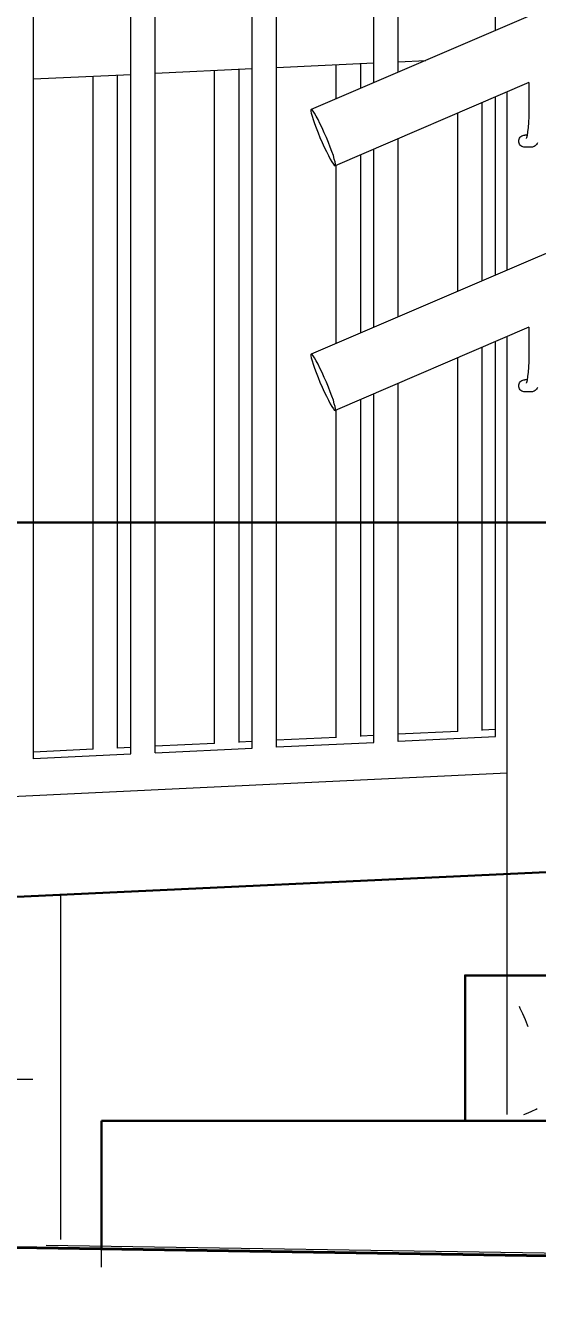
# Model space of a CAD drawing. Header units: millimetres. Extents: x -136099598 to 9192475, y 0 to 555997.
# Drawn here: x -323270 to -322850, y 288160 to 289213 of the extents above; entities that cross this region are included whole.
import ezdxf
from ezdxf import colors
from ezdxf.entities.mleader import LeaderData, LeaderLine
from ezdxf.math import Vec2, Vec3

# ---------------------------------------------------------------- set-up
doc = ezdxf.new("R2010")
doc.units = ezdxf.units.MM
doc.header["$MEASUREMENT"] = 0
doc.linetypes.add('ADSK_Скрыто', pattern=[6, 3, -3])
doc.layers.get('0').update_dxf_attribs({"color": 250, "lineweight": 9})
for name, color, linetype, lineweight in [('!_Цоколь', 7, 'Continuous', 0), ('_Скрыто_', 7, 'ADSK_Скрыто', 9), ('АР-Выноски', 5, 'Continuous', 5), ('АР_тонкая линия', 250, 'Continuous', 0), ('СТЕНЫ кирпич ЛИДЕР', 250, 'Continuous', 15)]:
    doc.layers.add(name, color=color, linetype=linetype, lineweight=lineweight)
doc.layers.add('Конструктив - Перекрытия', color=7, linetype='Continuous')
doc.layers.add('Чертеж и Рисунок', color=7, linetype='Continuous')
doc.layers.add('Конструктив - Перекрытия_Ном._пера__81', color=7, linetype='Continuous', lineweight=20, true_color=0x6a6a6a)
doc.styles.add('ICOCPEUR', font='isocpeur.ttf')

# ---------------------------------------------------------------- blocks, each defined once
blk = doc.blocks.new('Элемент Разреза_11')
at = {"layer": 'Конструктив - Перекрытия_Ном._пера__81', "color": 251, "linetype": 'Continuous', "lineweight": 20, "true_color": 0x6a6a6a}
for p, q in [((26709.9, -240), (26726.4, -240)), ((26709.9, -360), (26709.9, -240)), ((26726.4, -240), (26769.5, -240)), ((26769.5, -240), (26822.4, -240)), ((26822.4, -240), (26885.2, -240)), ((26885.2, -240), (26957.6, -240)), ((26957.6, -240), (27039.7, -240)), ((27039.7, -240), (27131.3, -240))]:
    blk.add_line(p, q, dxfattribs=at)
blk = doc.blocks.new('Элемент Разреза_20')
at = {"layer": 'Конструктив - Перекрытия_Ном._пера__81', "color": 251, "linetype": 'Continuous', "lineweight": 20, "true_color": 0x6a6a6a}
for p, q in [((27008.3, -120), (27024.6, -120)), ((27008.3, -240), (27008.3, -120)), ((27024.6, -120), (27067.4, -120)), ((27067.4, -120), (27120, -120))]:
    blk.add_line(p, q, dxfattribs=at)

msp = doc.modelspace()

# ---------------------------------------------------------------- hatches: boundary and pattern name
at = {"layer": '!_Цоколь', "lineweight": 0, "ltscale": 5, "true_color": 0xf1ece1}
h = msp.add_hatch(dxfattribs=at)
h.set_pattern_fill('ANSI37', color=254, scale=4800, angle=45)
h.set_pattern_definition([(90, (541247.05, -120), (-600, 1e-13), []), (180, (541247.05, -120), (-2e-13, -600), [])])
h.paths.add_polyline_path([(-320521.3, 288804.9), (-323279.2, 288804.9), (-323276, 288497.8), (-320521.7, 288553.6)])
h = msp.add_hatch(dxfattribs=at)
h.set_pattern_fill('ANSI37', color=254, scale=4800, angle=45)
h.set_pattern_definition([(90, (528758.5, 55.3), (-600, 1e-13), []), (180, (528758.5, 55.3), (-2e-13, -600), [])])
h.paths.add_polyline_path([(-322069.7, 288553.6), (-326287, 288358.5), (-328152.2, 288359.8), (-328153.3, 288284.1), (-326287, 288255.2), (-322070, 288201.1)])

# ---------------------------------------------------------------- linework, layer by layer
at = {"lineweight": 30, "ltscale": 150}
msp.add_line((-323207.6, 288313.7), (-323207.6, 288208.5), dxfattribs=at)
at = {"layer": '_Скрыто_', "color": 6, "ltscale": 150}
for points in [[(-356622.2, 288552.2), (-356622.2, 288552.2), (-350192, 288553.6), (-350192, 288804.9), (-320519.4, 288804.9), (-320519.5, 288553.5), (-310648.3, 288553.6), (-310648.3, 288804.5), (-294677, 288804.9), (-294677, 288553.6), (-281257, 288553.6), (-281257, 287753), (-281257, 287708.5), (-281257, 287380.4), (-302553.9, 288027), (-302564.4, 288225.7), (-350192.1, 288506), (-350192, 288243.6), (-356781.4, 288248.4), (-356782.1, 288553.6), (-356622.2, 288552.2)], [(-356795, 288245.2), (-350192, 288243.6), (-350191.6, 288503.5), (-328651.3, 288362.5), (-328652.4, 288291.8), (-322579.8, 288201.4), (-302564.4, 288225.7), (-302564.4, 288027.1), (-294677, 287913.4), (-294680.4, 287771.5), (-281257, 287443.6), (-281257, 285947), (-294677, 286299.2), (-294677, 286396.9), (-302397, 286511.1), (-302397, 286700.6), (-328812, 286645.1), (-328812, 286873.4), (-350145.2, 287071.4), (-350145.2, 286770.5), (-356624.6, 286742.5), (-356795, 286742.5), (-356795, 288245)]]:
    msp.add_lwpolyline(points, dxfattribs=at)
at = {"layer": 'АР_тонкая линия', "color": 3, "lineweight": 40, "ltscale": 100}
msp.add_line((-328652, 288291.7), (-322748.7, 288201.4), dxfattribs=at)
at = {"layer": 'СТЕНЫ кирпич ЛИДЕР', "lineweight": 30, "ltscale": 100}
for p, q in [((-328652, 288804.9), (-320519.4, 288804.9)), ((-326382.4, 288354.1), (-322660.7, 288526.2)), ((-322908.9, 288433.1), (-308235.6, 288433.5)), ((-322908.9, 288433.1), (-322908.9, 288313.7)), ((-323207.6, 288313.7), (-307937.2, 288313.5))]:
    msp.add_line(p, q, dxfattribs=at)
at = {"layer": 'Чертеж и Рисунок', "color": 0, "linetype": 'Continuous', "lineweight": 15}
for p, q in [((-323183.7, 288614.9), (-323183.7, 289674.7)), ((-323163.7, 288615.7), (-323163.7, 289675.8)), ((-323083.8, 288619.7), (-323083.8, 289679.4)), ((-323063.8, 288620.4), (-323063.8, 289680.5)), ((-323263.6, 288610.9), (-323263.6, 289671)), ((-322884, 289208.9), (-322884, 289460.2)), ((-322963.9, 289174.7), (-322963.9, 289426)), ((-322983.9, 289166.1), (-322983.9, 289417.4)), ((-322851.5, 289222.9), (-323035.3, 289144.1)), ((-323163.7, 289173.8), (-323083.8, 289177.6)), ((-323094.6, 288624.4), (-323094.6, 289177.1)), ((-323063.8, 289178.6), (-322983.9, 289182.4)), ((-323014.8, 289152.9), (-323014.8, 289180.9)), ((-322994.7, 289161.5), (-322994.7, 289181.9)), ((-322963.9, 289183.3), (-322941.2, 289184.4)), ((-322488.2, 289177.5), (-322851.5, 289021.9)), ((-323263.6, 289169.1), (-323183.7, 289172.9)), ((-323214.6, 288618.7), (-323214.6, 289171.4)), ((-323194.6, 288619.5), (-323194.6, 289172.4)), ((-323114.7, 288623.6), (-323114.7, 289176.2)), ((-322856.5, 289166.1), (-323015.8, 289097.9)), ((-322874.5, 289012.1), (-322874.5, 289158.4)), ((-322856.5, 289166.1), (-322856.5, 289148.2)), ((-322894.8, 289003.4), (-322894.8, 289149.7)), ((-322884, 289008), (-322884, 289154.3)), ((-322856.5, 289148.2), (-322856.5, 289143.1)), ((-323035.3, 289144.1), (-323035.6, 289143.8)), ((-323035.6, 289143.8), (-323035.6, 289142.7)), ((-323035.6, 289142.7), (-323035.3, 289141)), ((-323034.7, 289143.8), (-323035.3, 289144.1)), ((-323035.3, 289141), (-323034.7, 289138.7)), ((-323033.8, 289142.7), (-323034.7, 289143.8)), ((-323034.7, 289138.7), (-323033.8, 289135.9)), ((-323032.7, 289141), (-323033.8, 289142.7)), ((-323033.8, 289135.9), (-323032.7, 289132.6)), ((-323031.4, 289138.7), (-323032.7, 289141)), ((-323029.8, 289135.9), (-323031.4, 289138.7)), ((-323028.2, 289132.6), (-323029.8, 289135.9)), ((-322914.9, 288994.8), (-322914.9, 289141.1)), ((-322856.7, 289138.2), (-322856.9, 289133.5)), ((-322856.5, 289143.1), (-322856.7, 289138.2)), ((-323032.7, 289132.6), (-323031.4, 289128.9)), ((-323031.4, 289128.9), (-323029.8, 289125)), ((-323029.8, 289125), (-323028.2, 289121)), ((-323026.4, 289128.9), (-323028.2, 289132.6)), ((-323024.7, 289125), (-323026.4, 289128.9)), ((-323022.9, 289121), (-323024.7, 289125)), ((-322857.6, 289125.7), (-322858, 289122.8)), ((-322857.2, 289129.4), (-322857.6, 289125.7)), ((-322856.9, 289133.5), (-322857.2, 289129.4)), ((-323028.2, 289121), (-323026.4, 289117)), ((-323026.4, 289117), (-323024.7, 289113.1)), ((-323021.3, 289117), (-323022.9, 289121)), ((-323019.7, 289113.1), (-323021.3, 289117)), ((-322963.9, 288973.8), (-322963.9, 289120.1)), ((-322864.9, 289118), (-322864.8, 289118.9)), ((-322864.8, 289117.2), (-322864.9, 289118)), ((-322864.8, 289118.9), (-322864.6, 289119.7)), ((-322864.6, 289116.3), (-322864.8, 289117.2)), ((-322864.6, 289119.7), (-322864.2, 289120.5)), ((-322864.2, 289115.5), (-322864.6, 289116.3)), ((-322864.2, 289120.5), (-322863.7, 289121.3)), ((-322863.7, 289114.8), (-322864.2, 289115.5)), ((-322863.7, 289121.3), (-322863.1, 289121.9)), ((-322863.1, 289114.2), (-322863.7, 289114.8)), ((-322863.1, 289121.9), (-322862.4, 289122.4)), ((-322862.4, 289113.7), (-322863.1, 289114.2)), ((-322862.4, 289122.4), (-322861.6, 289122.7)), ((-322861.6, 289122.7), (-322860.7, 289123)), ((-322860.7, 289123), (-322859.9, 289123)), ((-322858, 289123), (-322859.9, 289123)), ((-322858.4, 289121.4), (-322858.8, 289120.2)), ((-322858, 289122.8), (-322858.5, 289120.7)), ((-322851.4, 289114.2), (-322852.1, 289113.7)), ((-322850.8, 289114.7), (-322851.4, 289114.2)), ((-322850.2, 289115.3), (-322850.8, 289114.7)), ((-322849.7, 289116), (-322850.2, 289115.3)), ((-322849.4, 289116.8), (-322849.7, 289116)), ((-323024.7, 289113.1), (-323022.9, 289109.5)), ((-323022.9, 289109.5), (-323021.3, 289106.2)), ((-323021.3, 289106.2), (-323019.7, 289103.3)), ((-323018.4, 289109.5), (-323019.7, 289113.1)), ((-323019.7, 289103.3), (-323018.4, 289101)), ((-323017.2, 289106.2), (-323018.4, 289109.5)), ((-323016.4, 289103.3), (-323017.2, 289106.2)), ((-323015.8, 289101), (-323016.4, 289103.3)), ((-322994.7, 288960.6), (-322994.7, 289106.9)), ((-322983.9, 288965.2), (-322983.9, 289111.6)), ((-322861.6, 289113.3), (-322862.4, 289113.7)), ((-322860.7, 289113.1), (-322861.6, 289113.3)), ((-322859.9, 289113), (-322860.7, 289113.1)), ((-322854.6, 289113), (-322859.9, 289113)), ((-322853.7, 289113.1), (-322854.6, 289113)), ((-322852.9, 289113.3), (-322853.7, 289113.1)), ((-322852.1, 289113.7), (-322852.9, 289113.3)), ((-323018.4, 289101), (-323017.2, 289099.3)), ((-323017.2, 289099.3), (-323016.4, 289098.3)), ((-323016.4, 289098.3), (-323015.8, 289097.9)), ((-323015.5, 289099.3), (-323015.8, 289101)), ((-323015.8, 289097.9), (-323015.5, 289098.3)), ((-323015.5, 289098.3), (-323015.5, 289099.3)), ((-323014.8, 288952), (-323014.8, 289098.3)), ((-322851.5, 289021.9), (-323035.3, 288943.2)), ((-322856.5, 288965.2), (-323015.8, 288897)), ((-322874.5, 288318.7), (-322874.5, 288957.5)), ((-322856.5, 288965.2), (-322856.5, 288947.3)), ((-322894.8, 288634.2), (-322894.8, 288948.8)), ((-322884, 288629.2), (-322884, 288953.4)), ((-322856.5, 288947.3), (-322856.5, 288942.2)), ((-323035.3, 288943.2), (-323035.6, 288942.9)), ((-323035.6, 288942.9), (-323035.6, 288941.8)), ((-323035.6, 288941.8), (-323035.3, 288940.1)), ((-323034.7, 288942.9), (-323035.3, 288943.2)), ((-323035.3, 288940.1), (-323034.7, 288937.8)), ((-323033.8, 288941.8), (-323034.7, 288942.9)), ((-323034.7, 288937.8), (-323033.8, 288935)), ((-323032.7, 288940.1), (-323033.8, 288941.8)), ((-323033.8, 288935), (-323032.7, 288931.7)), ((-323031.4, 288937.8), (-323032.7, 288940.1)), ((-323029.8, 288935), (-323031.4, 288937.8)), ((-323028.2, 288931.7), (-323029.8, 288935)), ((-322914.9, 288633.4), (-322914.9, 288940.2)), ((-322856.7, 288937.2), (-322856.9, 288932.6)), ((-322856.5, 288942.2), (-322856.7, 288937.2)), ((-323032.7, 288931.7), (-323031.4, 288928)), ((-323031.4, 288928), (-323029.8, 288924.1)), ((-323026.4, 288928), (-323028.2, 288931.7)), ((-323024.7, 288924.1), (-323026.4, 288928)), ((-322857.6, 288924.8), (-322858, 288921.9)), ((-322857.2, 288928.4), (-322857.6, 288924.8)), ((-322856.9, 288932.6), (-322857.2, 288928.4)), ((-323029.8, 288924.1), (-323028.2, 288920.1)), ((-323028.2, 288920.1), (-323026.4, 288916.1)), ((-323026.4, 288916.1), (-323024.7, 288912.2)), ((-323022.9, 288920.1), (-323024.7, 288924.1)), ((-323021.3, 288916.1), (-323022.9, 288920.1)), ((-323019.7, 288912.2), (-323021.3, 288916.1)), ((-322963.9, 288625.2), (-322963.9, 288919.2)), ((-322864.9, 288917.1), (-322864.8, 288918)), ((-322864.8, 288916.2), (-322864.9, 288917.1)), ((-322864.8, 288918), (-322864.6, 288918.8)), ((-322864.6, 288915.4), (-322864.8, 288916.2)), ((-322864.6, 288918.8), (-322864.2, 288919.6)), ((-322864.2, 288914.6), (-322864.6, 288915.4)), ((-322864.2, 288919.6), (-322863.7, 288920.3)), ((-322863.7, 288913.9), (-322864.2, 288914.6)), ((-322863.7, 288920.3), (-322863.1, 288921)), ((-322863.1, 288913.3), (-322863.7, 288913.9)), ((-322863.1, 288921), (-322862.4, 288921.5)), ((-322862.4, 288921.5), (-322861.6, 288921.8)), ((-322861.6, 288921.8), (-322860.7, 288922.1)), ((-322860.7, 288922.1), (-322859.9, 288922.1)), ((-322858, 288922.1), (-322859.9, 288922.1)), ((-322858.4, 288920.4), (-322858.8, 288919.3)), ((-322858, 288921.9), (-322858.5, 288919.7)), ((-322850.8, 288913.8), (-322851.4, 288913.3)), ((-322850.2, 288914.4), (-322850.8, 288913.8)), ((-322849.7, 288915.1), (-322850.2, 288914.4)), ((-322849.4, 288915.9), (-322849.7, 288915.1)), ((-323024.7, 288912.2), (-323022.9, 288908.6)), ((-323022.9, 288908.6), (-323021.3, 288905.3)), ((-323021.3, 288905.3), (-323019.7, 288902.4)), ((-323018.4, 288908.6), (-323019.7, 288912.2)), ((-323017.2, 288905.3), (-323018.4, 288908.6)), ((-323016.4, 288902.4), (-323017.2, 288905.3)), ((-322994.7, 288629.3), (-322994.7, 288906)), ((-322983.9, 288624.4), (-322983.9, 288910.6)), ((-322862.4, 288912.8), (-322863.1, 288913.3)), ((-322861.6, 288912.4), (-322862.4, 288912.8)), ((-322860.7, 288912.2), (-322861.6, 288912.4)), ((-322859.9, 288912.1), (-322860.7, 288912.2)), ((-322854.6, 288912.1), (-322859.9, 288912.1)), ((-322853.7, 288912.2), (-322854.6, 288912.1)), ((-322852.9, 288912.4), (-322853.7, 288912.2)), ((-322852.1, 288912.8), (-322852.9, 288912.4)), ((-322851.4, 288913.3), (-322852.1, 288912.8)), ((-323019.7, 288902.4), (-323018.4, 288900.1)), ((-323018.4, 288900.1), (-323017.2, 288898.4)), ((-323017.2, 288898.4), (-323016.4, 288897.3)), ((-323015.8, 288900.1), (-323016.4, 288902.4)), ((-323016.4, 288897.3), (-323015.8, 288897)), ((-323015.5, 288898.4), (-323015.8, 288900.1)), ((-323015.8, 288897), (-323015.5, 288897.3)), ((-323015.5, 288897.3), (-323015.5, 288898.4)), ((-323014.8, 288628.5), (-323014.8, 288897.4)), ((-322983.9, 288630), (-322994.7, 288629.5)), ((-322914.8, 288633.4), (-322963.9, 288631)), ((-322884, 288634.9), (-322894.8, 288634.3)), ((-323214.6, 288618.7), (-323263.6, 288616.3)), ((-323183.7, 288620.2), (-323194.6, 288619.7)), ((-323114.7, 288623.6), (-323163.7, 288621.2)), ((-323163.7, 288615.9), (-323083.8, 288619.7)), ((-323083.8, 288625.1), (-323094.6, 288624.6)), ((-323014.7, 288628.5), (-323063.8, 288626.1)), ((-323063.8, 288620.6), (-322983.9, 288624.4)), ((-322963.9, 288625.4), (-322884, 288629.2)), ((-323263.6, 288611.1), (-323183.7, 288614.9)), ((-323294.9, 288579.4), (-322874.5, 288599.4)), ((-322863.6, 288406), (-322864.2, 288407.4)), ((-322862.5, 288403.8), (-322863.6, 288406)), ((-322861.5, 288401.5), (-322862.5, 288403.8)), ((-322860.4, 288399.1), (-322861.5, 288401.5)), ((-322859.4, 288396.7), (-322860.4, 288399.1)), ((-322858.5, 288394.3), (-322859.4, 288396.7)), ((-322857.7, 288392.1), (-322858.5, 288394.3)), ((-322857.2, 288390.8), (-322857.7, 288392.1)), ((-322860.7, 288318.7), (-322858.5, 288319.6)), ((-322858.5, 288319.6), (-322856.5, 288320.5)), ((-322856.5, 288320.5), (-322854.6, 288321.4)), ((-322854.6, 288321.4), (-322852.9, 288322.1)), ((-322852.9, 288322.1), (-322851.6, 288322.8)), ((-322851.6, 288322.8), (-322850.5, 288323.3)), ((-322850.5, 288323.3), (-322849.8, 288323.7))]:
    msp.add_line(p, q, dxfattribs=at)

# ---------------------------------------------------------------- block references
at = {"layer": 'Конструктив - Перекрытия', "lineweight": 0}
msp.add_blockref('Элемент Разреза_11', (-349917.5, 288553.5), dxfattribs=at)
at = {"layer": 'СТЕНЫ кирпич ЛИДЕР', "lineweight": 30, "ltscale": 100}
msp.add_blockref('Элемент Разреза_20', (-349917.5, 288553.5), dxfattribs=at)

# ---------------------------------------------------------------- leaders
at = {"layer": 'АР-Выноски'}
ml = msp.add_multileader_mtext('Standard', dxfattribs=at)
ml.set_content('{\\W0.8;Установка \\A1;трехгнездного флагодержателя}', color=256, style='ICOCPEUR')
ml.set_leader_properties()
ml.build(insert=Vec2(0, 0))
ml.multileader.update_dxf_attribs({"text_left_attachment_type": 6, "text_right_attachment_type": 6, "dogleg_length": 91.5, "arrow_head_size": 250})
ctx = ml.context
ctx.base_point, ctx.char_height, ctx.arrow_head_size, ctx.landing_gap_size, ctx.plane_origin = Vec3(-323673.4, 287102.9), 250, 250, 25, Vec3(-316742.2, 289566.3)
ctx.left_attachment, ctx.right_attachment = 6, 6
notes = []
notes.append((ctx, [(0, (1, 1, 0), (-318021.9, 287102.9), (-1, 0), 91.5, [(0, [(-315586.1, 296123.6)], 0, [])])]))
ctx.mtext.insert, ctx.mtext.width, ctx.mtext.flow_direction = Vec3(-323648.4, 287427.9), 5536.536, 5
ml = msp.add_multileader_mtext('Standard', dxfattribs=at)
ml.set_content('\\A1;{\\W0.8;Устройство наружной водосточной трубы, из оцинкованной стали с окраской в цвет цоколя RAL 7016 c подогревом}', color=256, style='ICOCPEUR')
ml.set_leader_properties()
ml.build(insert=Vec2(0, 0))
ml.multileader.update_dxf_attribs({"text_left_attachment_type": 6, "text_right_attachment_type": 6, "dogleg_length": 100, "arrow_head_size": 250})
ctx = ml.context
ctx.base_point, ctx.char_height, ctx.arrow_head_size, ctx.landing_gap_size, ctx.plane_origin, ctx.plane_x_axis, ctx.plane_y_axis = Vec3(-330641.6, 283337.7), 250, 250, 25, Vec3(-314863.5, 279618.1), Vec3(1, -0.000046), Vec3(0.000046, 1)
ctx.left_attachment, ctx.right_attachment = 6, 6
notes.append((ctx, [(0, (1, 1, 0), (-323831.5, 283337.4), (-1, 0.000046), 160.1, [(1, [(-321901.5, 289919.9)], 0, [])])]))
ctx.mtext.insert, ctx.mtext.text_direction, ctx.mtext.rotation, ctx.mtext.width, ctx.mtext.flow_direction = Vec3(-330616.6, 283662.7), Vec3(1, -0.000046), 6.28314, 7205.678, 5
for ctx, leaders in notes:
    for number, flags, end, landing, length, lines in leaders:
        leader = LeaderData()
        leader.index, (leader.has_last_leader_line, leader.has_dogleg_vector, leader.attachment_direction) = number, flags
        leader.last_leader_point, leader.dogleg_vector, leader.dogleg_length = Vec3(end), Vec3(landing), length
        for number, points, colour, breaks in lines:
            line = LeaderLine()
            line.index, line.vertices, line.color, line.breaks = number, Vec3.list(points), colors.encode_raw_color(colour), breaks
            leader.lines.append(line)
        ctx.leaders.append(leader)

doc.saveas('drawing.dxf')
